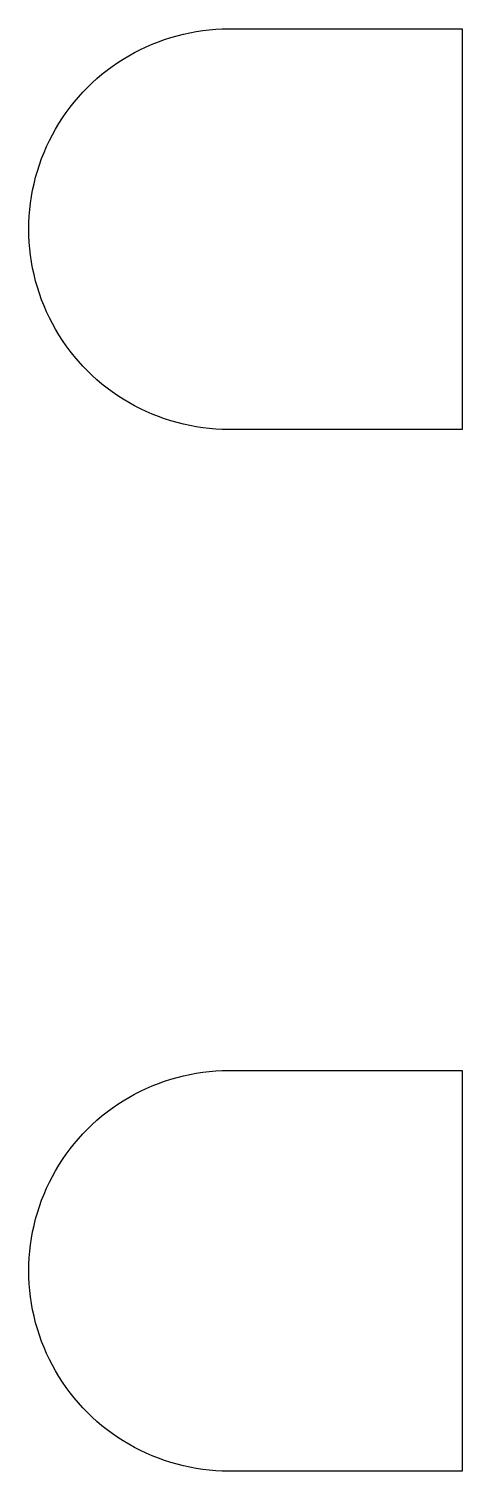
# Model space of a CAD drawing. Header units: millimetres. Extents: x 48 to 54.5, y -10.8 to 10.8.
import ezdxf

# ---------------------------------------------------------------- set-up
doc = ezdxf.new("R2010")
doc.units = ezdxf.units.MM

msp = doc.modelspace()

# ---------------------------------------------------------------- linework, layer by layer
for points in [[(54.5, 4.8), (51, 4.8), (50.9018, 4.8016), (50.8038, 4.8064), (50.7059, 4.8144), (50.6084, 4.8257), (50.5113, 4.8401), (50.4147, 4.8576), (50.3188, 4.8784), (50.2235, 4.9022), (50.1291, 4.9292), (50.0357, 4.9592), (49.9432, 4.9923), (49.8519, 5.0284), (49.7619, 5.0674), (49.6731, 5.1094), (49.5858, 5.1542), (49.5, 5.2019), (49.4158, 5.2524), (49.3333, 5.3056), (49.2526, 5.3615), (49.1737, 5.4199), (49.0968, 5.481), (49.022, 5.5445), (48.9492, 5.6104), (48.8787, 5.6787), (48.8104, 5.7492), (48.7445, 5.822), (48.681, 5.8968), (48.6199, 5.9737), (48.5615, 6.0526), (48.5056, 6.1333), (48.4524, 6.2158), (48.4019, 6.3), (48.3542, 6.3858), (48.3094, 6.4731), (48.2674, 6.5619), (48.2284, 6.6519), (48.1923, 6.7432), (48.1592, 6.8357), (48.1292, 6.9291), (48.1022, 7.0235), (48.0784, 7.1188), (48.0576, 7.2147), (48.0401, 7.3113), (48.0257, 7.4084), (48.0144, 7.5059), (48.0064, 7.6038), (48.0016, 7.7018), (48, 7.8), (48.0016, 7.8982), (48.0064, 7.9962), (48.0144, 8.0941), (48.0257, 8.1916), (48.0401, 8.2887), (48.0576, 8.3853), (48.0784, 8.4812), (48.1022, 8.5765), (48.1292, 8.6709), (48.1592, 8.7643), (48.1923, 8.8568), (48.2284, 8.9481), (48.2674, 9.0381), (48.3094, 9.1269), (48.3542, 9.2142), (48.4019, 9.3), (48.4524, 9.3842), (48.5056, 9.4667), (48.5615, 9.5474), (48.6199, 9.6263), (48.681, 9.7032), (48.7445, 9.778), (48.8104, 9.8508), (48.8787, 9.9213), (48.9492, 9.9896), (49.022, 10.0555), (49.0968, 10.119), (49.1737, 10.1801), (49.2526, 10.2385), (49.3333, 10.2944), (49.4158, 10.3476), (49.5, 10.3981), (49.5858, 10.4458), (49.6731, 10.4906), (49.7619, 10.5326), (49.8519, 10.5716), (49.9432, 10.6077), (50.0357, 10.6408), (50.1291, 10.6708), (50.2235, 10.6978), (50.3188, 10.7216), (50.4147, 10.7424), (50.5113, 10.7599), (50.6084, 10.7743), (50.7059, 10.7856), (50.8038, 10.7936), (50.9018, 10.7984), (51, 10.8), (54.5, 10.8)], [(54.5, -10.8), (51, -10.8), (50.9018, -10.7984), (50.8038, -10.7936), (50.7059, -10.7856), (50.6084, -10.7743), (50.5113, -10.7599), (50.4147, -10.7424), (50.3188, -10.7216), (50.2235, -10.6978), (50.1291, -10.6708), (50.0357, -10.6408), (49.9432, -10.6077), (49.8519, -10.5716), (49.7619, -10.5326), (49.6731, -10.4906), (49.5858, -10.4458), (49.5, -10.3981), (49.4158, -10.3476), (49.3333, -10.2944), (49.2526, -10.2385), (49.1737, -10.1801), (49.0968, -10.119), (49.022, -10.0555), (48.9492, -9.9896), (48.8787, -9.9213), (48.8104, -9.8508), (48.7445, -9.778), (48.681, -9.7032), (48.6199, -9.6263), (48.5615, -9.5474), (48.5056, -9.4667), (48.4524, -9.3842), (48.4019, -9.3), (48.3542, -9.2142), (48.3094, -9.1269), (48.2674, -9.0381), (48.2284, -8.9481), (48.1923, -8.8568), (48.1592, -8.7643), (48.1292, -8.6709), (48.1022, -8.5765), (48.0784, -8.4812), (48.0576, -8.3853), (48.0401, -8.2887), (48.0257, -8.1916), (48.0144, -8.0941), (48.0064, -7.9962), (48.0016, -7.8982), (48, -7.8), (48.0016, -7.7018), (48.0064, -7.6038), (48.0144, -7.5059), (48.0257, -7.4084), (48.0401, -7.3113), (48.0576, -7.2147), (48.0784, -7.1188), (48.1022, -7.0235), (48.1292, -6.9291), (48.1592, -6.8357), (48.1923, -6.7432), (48.2284, -6.6519), (48.2674, -6.5619), (48.3094, -6.4731), (48.3542, -6.3858), (48.4019, -6.3), (48.4524, -6.2158), (48.5056, -6.1333), (48.5615, -6.0526), (48.6199, -5.9737), (48.681, -5.8968), (48.7445, -5.822), (48.8104, -5.7492), (48.8787, -5.6787), (48.9492, -5.6104), (49.022, -5.5445), (49.0968, -5.481), (49.1737, -5.4199), (49.2526, -5.3615), (49.3333, -5.3056), (49.4158, -5.2524), (49.5, -5.2019), (49.5858, -5.1542), (49.6731, -5.1094), (49.7619, -5.0674), (49.8519, -5.0284), (49.9432, -4.9923), (50.0357, -4.9592), (50.1291, -4.9292), (50.2235, -4.9022), (50.3188, -4.8784), (50.4147, -4.8576), (50.5113, -4.8401), (50.6084, -4.8257), (50.7059, -4.8144), (50.8038, -4.8064), (50.9018, -4.8016), (51, -4.8), (54.5, -4.8)]]:
    msp.add_lwpolyline(points, close=True)

doc.saveas('drawing.dxf')
